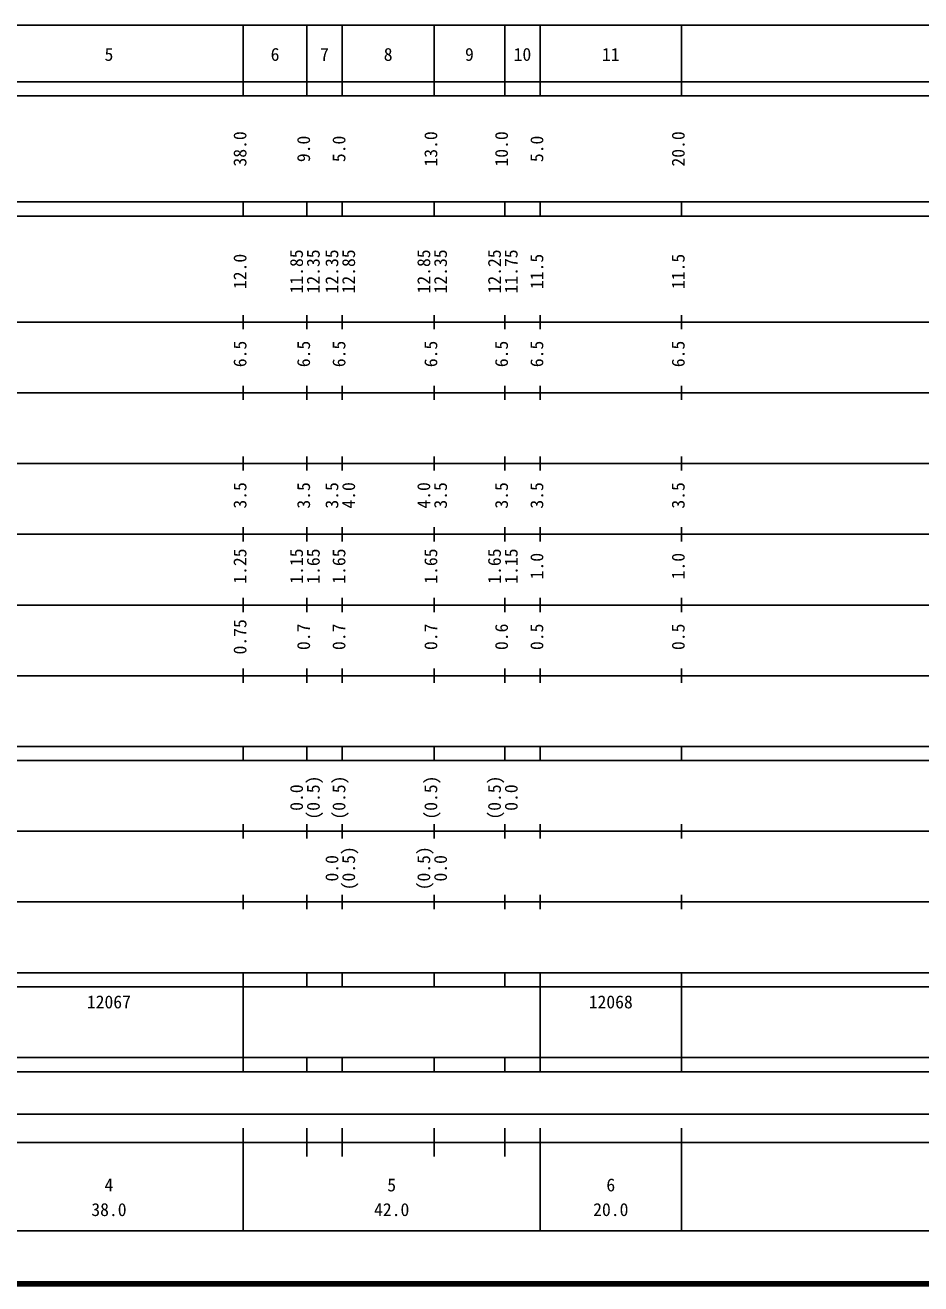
# Model space of a CAD drawing. Units: millimetres, scale not verified. Extents: x 40004 to 680061, y 20002 to 380034.
# Drawn here: x 275172 to 401900, y 20002 to 198018 of the extents above; entities that cross this region are included whole.
import ezdxf
from ezdxf.enums import TextEntityAlignment as Align

# ---------------------------------------------------------------- set-up
doc = ezdxf.new("R2010")
doc.units = ezdxf.units.MM
doc.header["$LTSCALE"] = 1000.09
doc.layers.add('M-TTL', color=2, linetype='Continuous', lineweight=140)
doc.layers.add('M-TTL-BAND', color=7, linetype='Continuous', lineweight=25)
doc.styles.add('ＭＳ ゴシック', font='')
doc.styles.get('ＭＳ ゴシック').set_extended_font_data('MS Gothic')

msp = doc.modelspace()

# ---------------------------------------------------------------- linework, layer by layer
at = {"layer": 'M-TTL'}
msp.add_line((40004, 20002), (680061, 20002), dxfattribs=at)
at = {"layer": 'M-TTL-BAND'}
for p, q in [((68006, 198018), (579052, 198018)), ((306027, 188017), (306027, 198018)), ((315028, 188017), (315028, 198018)), ((320029, 188017), (320029, 198018)), ((333030, 188017), (333030, 198018)), ((343031, 188017), (343031, 198018)), ((348031, 188017), (348031, 198018)), ((368033, 188017), (368033, 198018)), ((40004, 190017), (579052, 190017)), ((40004, 188017), (579052, 188017)), ((40004, 173015), (579052, 173015)), ((306027, 171015), (306027, 173015)), ((315028, 171015), (315028, 173015)), ((320029, 171015), (320029, 173015)), ((333030, 171015), (333030, 173015)), ((343031, 171015), (343031, 173015)), ((348031, 171015), (348031, 173015)), ((368033, 171015), (368033, 173015)), ((40004, 171015), (579052, 171015)), ((306027, 155014), (306027, 157014)), ((315028, 155014), (315028, 157014)), ((320029, 155014), (320029, 157014)), ((333030, 155014), (333030, 157014)), ((343031, 155014), (343031, 157014)), ((348031, 155014), (348031, 157014)), ((368033, 155014), (368033, 157014)), ((40004, 156014), (579052, 156014)), ((46004, 146013), (579052, 146013)), ((306027, 145013), (306027, 147013)), ((315028, 145013), (315028, 147013)), ((320029, 145013), (320029, 147013)), ((333030, 145013), (333030, 147013)), ((343031, 145013), (343031, 147013)), ((348031, 145013), (348031, 147013)), ((368033, 145013), (368033, 147013)), ((52005, 136012), (579052, 136012)), ((306027, 135012), (306027, 137012)), ((315028, 135012), (315028, 137012)), ((320029, 135012), (320029, 137012)), ((333030, 135012), (333030, 137012)), ((343031, 135012), (343031, 137012)), ((348031, 135012), (348031, 137012)), ((368033, 135012), (368033, 137012)), ((306027, 125011), (306027, 127011)), ((315028, 125011), (315028, 127011)), ((320029, 125011), (320029, 127011)), ((333030, 125011), (333030, 127011)), ((343031, 125011), (343031, 127011)), ((348031, 125011), (348031, 127011)), ((368033, 125011), (368033, 127011)), ((46004, 126011), (579052, 126011)), ((52005, 116010), (579052, 116010)), ((306027, 115010), (306027, 117010)), ((315028, 115010), (315028, 117010)), ((320029, 115010), (320029, 117010)), ((333030, 115010), (333030, 117010)), ((343031, 115010), (343031, 117010)), ((348031, 115010), (348031, 117010)), ((368033, 115010), (368033, 117010)), ((306027, 105009), (306027, 107010)), ((315028, 105009), (315028, 107010)), ((320029, 105009), (320029, 107010)), ((333030, 105009), (333030, 107010)), ((343031, 105009), (343031, 107010)), ((348031, 105009), (348031, 107010)), ((368033, 105009), (368033, 107010)), ((46004, 106009), (579052, 106009)), ((40004, 96009), (579052, 96009)), ((306027, 94008), (306027, 96009)), ((315028, 94008), (315028, 96009)), ((320029, 94008), (320029, 96009)), ((333030, 94008), (333030, 96009)), ((343031, 94008), (343031, 96009)), ((348031, 94008), (348031, 96009)), ((368033, 94008), (368033, 96009)), ((40004, 94008), (579052, 94008)), ((49004, 84007), (579052, 84007)), ((306027, 83007), (306027, 85008)), ((315028, 83007), (315028, 85008)), ((320029, 83007), (320029, 85008)), ((333030, 83007), (333030, 85008)), ((343031, 83007), (343031, 85008)), ((348031, 83007), (348031, 85008)), ((368033, 83007), (368033, 85008)), ((306027, 73007), (306027, 75007)), ((315028, 73007), (315028, 75007)), ((320029, 73007), (320029, 75007)), ((333030, 73007), (333030, 75007)), ((343031, 73007), (343031, 75007)), ((348031, 73007), (348031, 75007)), ((368033, 73007), (368033, 75007)), ((40004, 74007), (579052, 74007)), ((40004, 64006), (579052, 64006)), ((306027, 62006), (306027, 64006)), ((315028, 62006), (315028, 64006)), ((320029, 62006), (320029, 64006)), ((333030, 62006), (333030, 64006)), ((343031, 62006), (343031, 64006)), ((348031, 62006), (348031, 64006)), ((368033, 62006), (368033, 64006)), ((40004, 62006), (579052, 62006)), ((306027, 52005), (306027, 62006)), ((348031, 52005), (348031, 62006)), ((368033, 52005), (368033, 62006)), ((368033, 52005), (368033, 62006)), ((40004, 52005), (579052, 52005)), ((306027, 50004), (306027, 52005)), ((315028, 50004), (315028, 52005)), ((320029, 50004), (320029, 52005)), ((333030, 50004), (333030, 52005)), ((343031, 50004), (343031, 52005)), ((348031, 50004), (348031, 52005)), ((368033, 50004), (368033, 52005)), ((40004, 50004), (579052, 50004)), ((71006, 44004), (565051, 44004)), ((306027, 27502), (306027, 42004)), ((315028, 38003), (315028, 42004)), ((320029, 38003), (320029, 42004)), ((333030, 38003), (333030, 42004)), ((343031, 38003), (343031, 42004)), ((348031, 27502), (348031, 42004)), ((368033, 27502), (368033, 42004)), ((40004, 40004), (579052, 40004)), ((68006, 27502), (579052, 27502))]:
    msp.add_line(p, q, dxfattribs=at)

# ---------------------------------------------------------------- texts
at = {"layer": 'M-TTL-BAND', "style": 'ＭＳ ゴシック'}
for s, p in [('5', (287026, 192422)), ('6', (310528, 192422)), ('7', (317528, 192422)), ('8', (326529, 192422)), ('9', (338030, 192422)), ('10', (345531, 192422)), ('11', (358032, 192422)), ('4', (287026, 32526)), ('5', (327029, 32526)), ('6', (358032, 32526)), ('38.0', (287026, 29036)), ('42.0', (327029, 29036)), ('20.0', (358032, 29036))]:
    msp.add_text(s, height=1833, dxfattribs=at).set_placement(p, align=Align.BOTTOM_CENTER)
for s, p in [('38.0', (307028, 180516)), ('9.0', (316028, 180516)), ('5.0', (321029, 180516)), ('13.0', (334030, 180516)), ('10.0', (344031, 180516)), ('5.0', (349031, 180516)), ('20.0', (369033, 180516)), ('11.85', (315028, 163189)), ('12.35', (317398, 163189)), ('12.35', (320029, 163189)), ('12.85', (322399, 163189)), ('12.85', (333030, 163189)), ('12.35', (335400, 163189)), ('12.25', (343031, 163189)), ('11.75', (345401, 163189)), ('12.0', (307028, 163189)), ('11.5', (349031, 163189)), ('11.5', (369033, 163189)), ('6.5', (307028, 151514)), ('6.5', (316028, 151514)), ('6.5', (321029, 151514)), ('6.5', (334030, 151514)), ('6.5', (344031, 151514)), ('6.5', (349031, 151514)), ('6.5', (369033, 151514)), ('3.5', (307028, 131512)), ('3.5', (316028, 131512)), ('3.5', (320029, 131512)), ('4.0', (322399, 131512)), ('4.0', (333030, 131512)), ('3.5', (335400, 131512)), ('3.5', (344031, 131512)), ('3.5', (349031, 131512)), ('3.5', (369033, 131512)), ('1.25', (307028, 121511)), ('1.15', (315028, 121511)), ('1.65', (317398, 121511)), ('1.65', (321029, 121511)), ('1.65', (334030, 121511)), ('1.65', (343031, 121511)), ('1.15', (345401, 121511)), ('1.0', (349031, 121511)), ('1.0', (369033, 121511)), ('0.75', (307028, 111510)), ('0.7', (316028, 111510)), ('0.7', (321029, 111510)), ('0.7', (334030, 111510)), ('0.6', (344031, 111510)), ('0.5', (349031, 111510)), ('0.5', (369033, 111510)), ('(0.5)', (317398, 88772)), ('(0.5)', (321029, 88772)), ('(0.5)', (334030, 88772)), ('(0.5)', (343031, 88772)), ('0.0', (315028, 88772)), ('0.0', (345401, 88772)), ('0.0', (320029, 78771)), ('(0.5)', (322399, 78771)), ('(0.5)', (333030, 78771)), ('0.0', (335400, 78771))]:
    msp.add_text(s, height=1833, rotation=90, dxfattribs=at).set_placement(p, align=Align.BOTTOM_CENTER)
for s, p in [('12067', (283900, 58410)), ('12068', (354907, 58410))]:
    msp.add_text(s, height=1833, dxfattribs=at).set_placement(p, align=Align.BOTTOM_LEFT)

doc.saveas('drawing.dxf')
